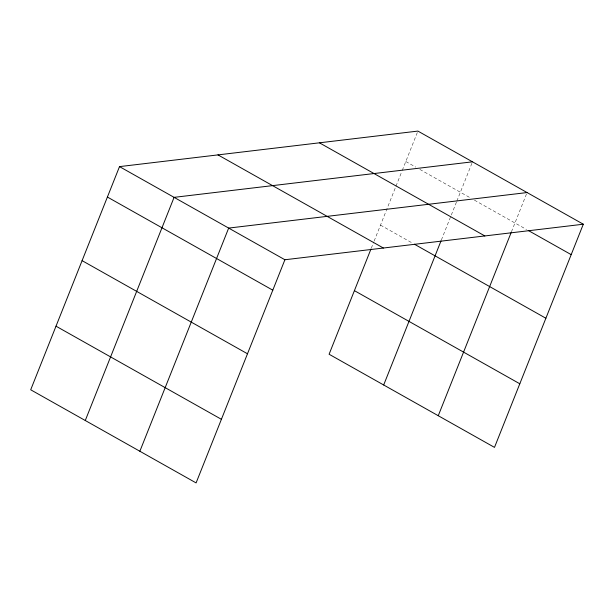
<?xml version="1.0" encoding="UTF-8"?>
<svg xmlns="http://www.w3.org/2000/svg" width="614" height="614" viewBox="0 0 614 614"><rect width="100%" height="100%" fill="white"/><g stroke="black" fill="none" stroke-linecap="round" stroke-linejoin="round"><path stroke-width="0.46" stroke-dasharray="3.07 2.3" d="M371.324 248.14L373.788 241.939M374.141 241.056L401.932 171.229M402.285 170.347L417.904 131.089M441.397 239.944L456.509 201.96M456.862 201.077L472.488 161.82M511.447 231.808L527.065 192.558M405.8 161.513L415.724 167.1M419.853 169.426L470.301 197.831M474.438 200.156L526.536 229.498M380.488 225.115L412.738 243.274"/><path stroke-width="0.92" d="M583.3 224.217L417.904 131.089L119.507 166.617L30.7 389.783L196.096 482.911L284.904 259.753L583.3 224.217L494.493 447.383L329.096 354.247L370.971 249.023M85.277 420.513L174.084 197.355L472.488 161.82M139.862 451.252L228.669 228.086L527.065 192.558M383.681 384.986L441.044 240.826M438.258 415.716L511.094 232.691M528.193 230.427L571.197 254.641M319.433 142.809L484.83 235.945M414.396 244.203L545.884 318.244M217.978 154.889L383.374 248.025M354.408 290.645L519.805 383.781M119.507 166.617L284.904 259.753M107.404 197.04L272.793 290.176M82.092 260.643L247.488 353.779M56.012 326.18L221.408 419.308"/></g></svg>
